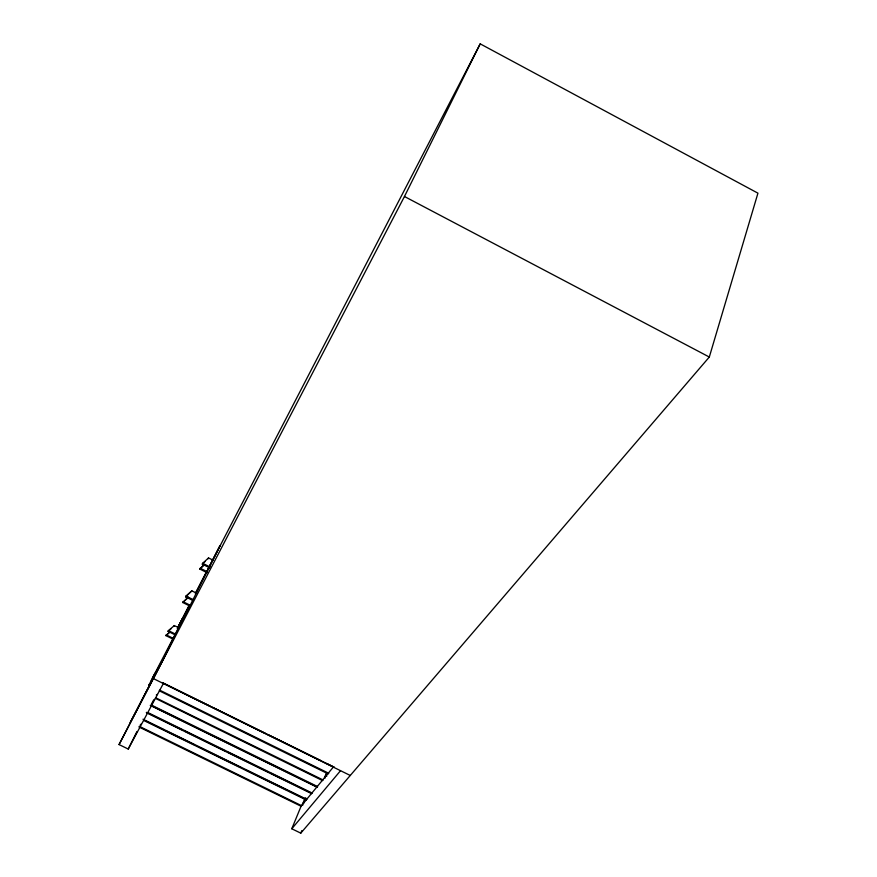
<?xml version="1.0" encoding="UTF-8"?>
<svg xmlns="http://www.w3.org/2000/svg" width="877" height="877" viewBox="0 0 877 877"><rect width="100%" height="100%" fill="white"/><g stroke="black" fill="none" stroke-linecap="round" stroke-linejoin="round"><path stroke-width="1.32" d="M141.285 723.953L140.167 725.093M333.435 766.926L301.162 806.018L291.789 828.765L300.778 833.15L709.307 357.038L757.936 193.17L480.201 43.85L217.057 551.688L153.42 678.612L350.274 775.476M300.778 833.15L301.82 830.618M324.545 777.691L326.595 772.681M325.882 776.079L326.902 773.569M302.477 804.428L305.064 798.147M303.716 802.926L305.788 797.895M168.746 648.026L119.064 744.573L128.239 749.046L136.955 731.528M119.064 744.573L404.461 196.503L480.201 43.85M154.966 673.196L148.937 685.069L149.287 684.389M182.35 618.526L177.713 627.757L189.246 605.185M173.218 639.234L165.885 635.606L170.149 631.528M175.422 634.981L168.055 631.33L168.417 630.618L174.337 625.575L179.226 627.998M190.079 606.15L182.734 602.499L187.93 597.38M192.951 600.504L185.606 596.853L186.001 596.086L191.844 590.846L196.711 593.28M207.125 572.703L199.781 569.03L204.056 564.635M209.603 567.803L202.269 564.13L202.686 563.308L208.529 557.947L213.418 560.392M208.112 558.77L208.529 557.947M191.844 590.846L185.606 596.853M173.964 626.299L174.337 625.575M195.516 593.06L206.808 571.234M207.685 569.82L219.984 545.768L195.363 593.795M177.286 628.71L189.125 605.832M152.247 678.447L189.004 607.597M151.282 680.53L151.633 679.85M130.191 722.418L165.139 655.24M151.239 704.483L153.76 699.758M128.239 749.046L163.363 683.501M291.789 828.765L340.528 770.686M157.301 694.387L156.292 695.033M199.781 569.03L203.639 565.446M202.269 564.13L205.185 561.455M182.734 602.499L188.511 597.259M165.885 635.606L169.787 632.24M168.055 631.33L171.015 628.809M303.782 802.915L302.598 803.431L302.488 804.472A4.451 1.962 22.7 0 0 302.85 805.108M146.448 712.354L182.043 729.796M184.499 730.99L224.994 750.844M227.45 752.038L267.956 771.881M270.412 773.086L310.907 792.929M146.393 712.694L311.653 793.663M142.973 719.217L306.829 799.418M145.165 720.664L163.539 729.664M165.994 730.859L194.168 744.661M200.296 747.653L240.726 767.441M246.854 770.444L287.283 790.232M289.739 791.427L304.44 798.629M143.905 720.51L306.281 799.988M139.311 726.32L301.545 805.656M138.961 726.978L301.063 806.237M159.724 690.166L328.765 773.273M159.252 690.791L328.239 773.909M155.711 697.785L323.142 779.993M155.306 698.3L322.583 780.596M151.842 705.283L317.573 786.57M151.491 705.711L317.474 787.129M150.252 705.371L317.068 787.184M147.983 712.617L312.157 793.06M162.19 682.547L210.041 706.095M212.486 707.301L265.249 733.26M267.704 734.466L320.467 760.436M326.595 763.45L333.962 767.068M163.275 683.139L334.126 767.211M168.417 630.618L175.74 634.246M166.235 634.893L173.58 638.533M186.001 596.086L193.346 599.736M183.118 601.743L190.473 605.393M202.686 563.308L210.031 566.981M200.186 568.219L207.498 571.87M404.461 196.503L709.307 357.038M324.918 778.414A4.626 2.105 22.5 0 1 324.556 777.746L324.698 776.627L325.948 776.057A4.626 2.105 22.5 0 1 326.891 776.024"/></g></svg>
